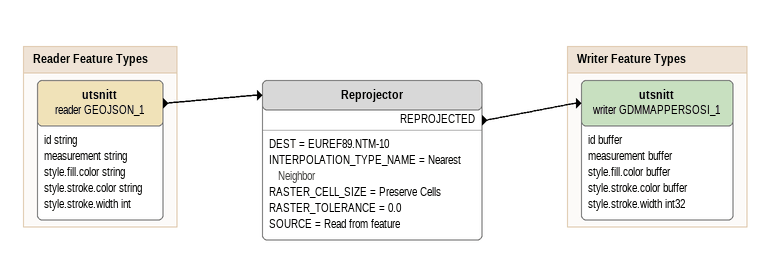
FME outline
Reprojector
    DEST = EUREF89.NTM-10
    INTERPOLATION_TYPE_NAME = Nearest Neighbor
    RASTER_CELL_SIZE = Preserve Cells
    RASTER_TOLERANCE = 0.0
    SOURCE = Read from feature
    REPROJECTED -> utsnitt (writer GDMMAPPERSOSI_1)

Bookmark: Reader Feature Types
utsnitt (reader GEOJSON_1)
    attributes: id string, measurement string, style.fill.color string, style.stroke.color string, style.stroke.width int
    -> Reprojector

Bookmark: Writer Feature Types
utsnitt (writer GDMMAPPERSOSI_1)
    attributes: id buffer, measurement buffer, style.fill.color buffer, style.stroke.color buffer, style.stroke.width int32
